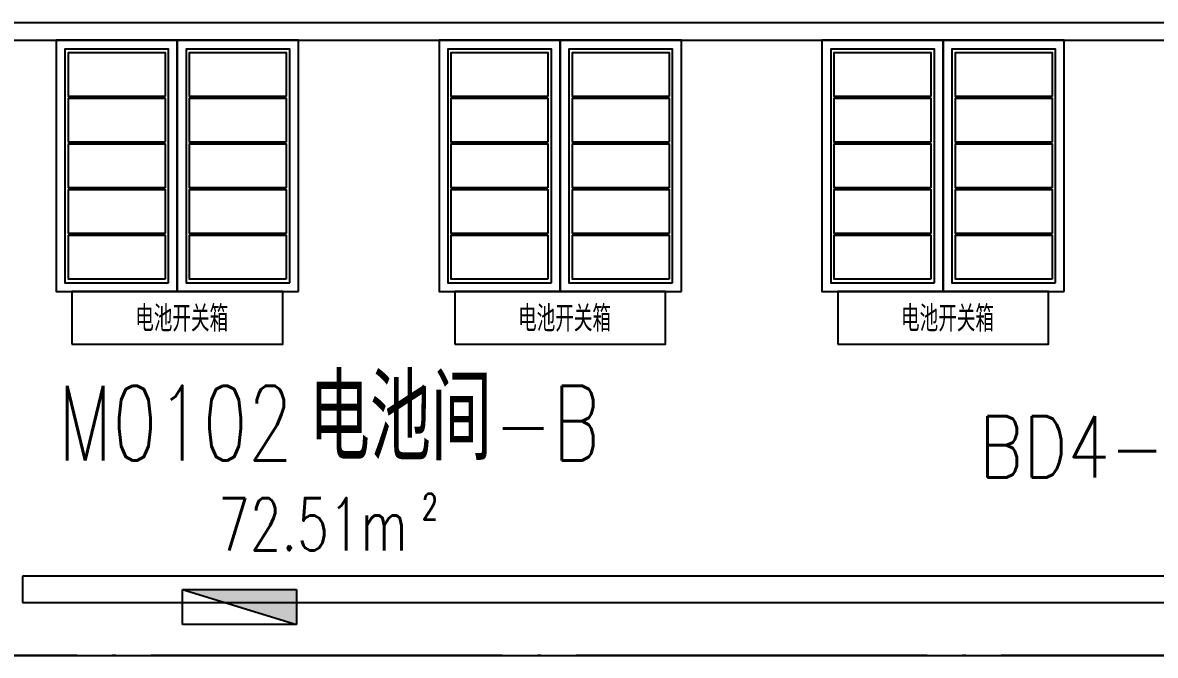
# Model space of a CAD drawing. Extents: x 758840 to 1108724, y -102573 to 143521.
# Drawn here: x 883163 to 889611, y 73938 to 77538 of the extents above; entities that cross this region are included whole.
import ezdxf

# ---------------------------------------------------------------- set-up
doc = ezdxf.new("R2010")
doc.units = 0
doc.header["$LTSCALE"] = 1000
doc.header["$MEASUREMENT"] = 0
doc.linetypes.add('CENTER', pattern=[2, 1.25, -0.25, 0.25, -0.25])
doc.linetypes.add('DOTE', pattern=[2.42, 2, -0.2, 0.02, -0.2])
for name, color, linetype in [('01-房间正式编号', 1, 'Continuous'), ('02电气-设备', 255, 'Continuous'), ('DOTE', 8, 'DOTE'), ('DUCT-新风管立管', 7, 'Continuous'), ('EQUIP_消火栓', 7, 'Continuous'), ('SPACE', 7, 'Continuous'), ('WALL-MOVE', 6, 'Continuous')]:
    doc.layers.add(name, color=color, linetype=linetype)
doc.styles.add('_TCH_SPACE', font='SIMPLEX', dxfattribs={"bigfont": 'GBCBIG'})
doc.styles.get("Standard").update_dxf_attribs({"font": 'gbenor.shx', "bigfont": 'gbcbig.shx'})
doc.styles.add('平面图B$0$HZ', font='romans.shx', dxfattribs={"width": 0.8, "bigfont": 'gbcbig.shx'})

# ---------------------------------------------------------------- blocks, each defined once
blk = doc.blocks.new('*U426')
at = {"layer": 'DUCT-新风管立管', "color": 5, "ltscale": 5}
blk.add_lwpolyline([(-125, 275), (-125, -275), (125, -275), (125, 275)], close=True, dxfattribs=at)
blk = doc.blocks.new('*U427')
at = {"layer": '02电气-设备', "color": 0, "linetype": 'ByBlock', "lineweight": -2, "transparency": 16777216}
for p in [(0, 0), (260, 0), (520, 0), (780, 0), (1040, 0)]:
    blk.add_blockref('*U426', p, dxfattribs=at)
blk = doc.blocks.new('*U428')
at = {"layer": 'DUCT-新风管立管', "color": 5, "ltscale": 5}
blk.add_lwpolyline([(-125, 275), (-125, -275), (125, -275), (125, 275)], close=True, dxfattribs=at)
blk = doc.blocks.new('*U429')
at = {"layer": '02电气-设备', "color": 0, "linetype": 'ByBlock', "lineweight": -2, "transparency": 16777216}
for p in [(0, 0), (260, 0), (520, 0), (780, 0), (1040, 0)]:
    blk.add_blockref('*U428', p, dxfattribs=at)
blk = doc.blocks.new('*U430')
at = {"layer": 'DUCT-新风管立管', "color": 5, "ltscale": 5}
blk.add_lwpolyline([(-125, 275), (-125, -275), (125, -275), (125, 275)], close=True, dxfattribs=at)
blk = doc.blocks.new('*U431')
at = {"layer": '02电气-设备', "color": 0, "linetype": 'ByBlock', "lineweight": -2, "transparency": 16777216}
for p in [(0, 0), (260, 0), (520, 0), (780, 0), (1040, 0)]:
    blk.add_blockref('*U430', p, dxfattribs=at)
blk = doc.blocks.new('*U432')
at = {"layer": 'DUCT-新风管立管', "color": 5, "ltscale": 5}
blk.add_lwpolyline([(-125, 275), (-125, -275), (125, -275), (125, 275)], close=True, dxfattribs=at)
blk = doc.blocks.new('*U433')
at = {"layer": '02电气-设备', "color": 0, "linetype": 'ByBlock', "lineweight": -2, "transparency": 16777216}
for p in [(0, 0), (260, 0), (520, 0), (780, 0), (1040, 0)]:
    blk.add_blockref('*U432', p, dxfattribs=at)
blk = doc.blocks.new('*U434')
at = {"layer": 'DUCT-新风管立管', "color": 5, "ltscale": 5}
blk.add_lwpolyline([(-125, 275), (-125, -275), (125, -275), (125, 275)], close=True, dxfattribs=at)
blk = doc.blocks.new('*U435')
at = {"layer": '02电气-设备', "color": 0, "linetype": 'ByBlock', "lineweight": -2, "transparency": 16777216}
for p in [(0, 0), (260, 0), (520, 0), (780, 0), (1040, 0)]:
    blk.add_blockref('*U434', p, dxfattribs=at)
blk = doc.blocks.new('*U436')
at = {"layer": 'DUCT-新风管立管', "color": 5, "ltscale": 5}
blk.add_lwpolyline([(-125, 275), (-125, -275), (125, -275), (125, 275)], close=True, dxfattribs=at)
blk = doc.blocks.new('*U437')
at = {"layer": '02电气-设备', "color": 0, "linetype": 'ByBlock', "lineweight": -2, "transparency": 16777216}
for p in [(0, 0), (260, 0), (520, 0), (780, 0), (1040, 0)]:
    blk.add_blockref('*U436', p, dxfattribs=at)
blk = doc.blocks.new('$TwtSys$00000434')
for p, q in [((-0.5, 0.5), (-0.5, -0.5)), ((-0.5, -0.5), (0.5, 0.5)), ((0.5, 0.5), (-0.5, 0.5)), ((0.5, -0.5), (0.5, 0.5)), ((-0.5, -0.5), (0.5, -0.5))]:
    blk.add_line(p, q)
blk.add_solid([(0.5, -0.5), (0.5, 0.5), (-0.5, -0.5)])
blk = doc.blocks.new('消火栓-半栋')
at = {"layer": 'EQUIP_消火栓', "linetype": 'CENTER', "xscale": -650, "yscale": 200, "zscale": 650, "rotation": 180}
blk.add_blockref('$TwtSys$00000434', (95263.9, 30475), dxfattribs=at)

msp = doc.modelspace()

# ---------------------------------------------------------------- linework, layer by layer
at = {"layer": '02电气-设备', "color": 3, "ltscale": 5}
for points in [[(884043.02, 76007.52), (884043.02, 77437.52), (883353.02, 77437.52), (883353.02, 76007.52)], [(883993.02, 76057.52), (883993.02, 77387.52), (883403.02, 77387.52), (883403.02, 76057.52)], [(884733.02, 76007.52), (884733.02, 77437.52), (884043.02, 77437.52), (884043.02, 76007.52)], [(884683.02, 76057.52), (884683.02, 77387.52), (884093.02, 77387.52), (884093.02, 76057.52)], [(886223.02, 76007.52), (886223.02, 77437.52), (885533.02, 77437.52), (885533.02, 76007.52)], [(886173.02, 76057.52), (886173.02, 77387.52), (885583.02, 77387.52), (885583.02, 76057.52)], [(886913.02, 76007.52), (886913.02, 77437.52), (886223.02, 77437.52), (886223.02, 76007.52)], [(886863.02, 76057.52), (886863.02, 77387.52), (886273.02, 77387.52), (886273.02, 76057.52)], [(888403.02, 76007.52), (888403.02, 77437.52), (887713.02, 77437.52), (887713.02, 76007.52)], [(888353.02, 76057.52), (888353.02, 77387.52), (887763.02, 77387.52), (887763.02, 76057.52)], [(889093.02, 76007.52), (889093.02, 77437.52), (888403.02, 77437.52), (888403.02, 76007.52)], [(889043.02, 76057.52), (889043.02, 77387.52), (888453.02, 77387.52), (888453.02, 76057.52)]]:
    msp.add_lwpolyline(points, close=True, dxfattribs=at)
at = {"layer": '02电气-设备', "color": 5, "ltscale": 5}
for points in [[(883443.02, 75707.52), (884643.02, 75707.52), (884643.02, 76007.52), (883443.02, 76007.52)], [(885623.02, 75707.52), (886823.02, 75707.52), (886823.02, 76007.52), (885623.02, 76007.52)], [(887803.02, 75707.52), (889003.02, 75707.52), (889003.02, 76007.52), (887803.02, 76007.52)]]:
    msp.add_lwpolyline(points, close=True, dxfattribs=at)
at = {"layer": 'DOTE'}
for p, q in [((771533.02, 73937.52), (914933.02, 73937.52)), ((914933.02, 73937.52), (771533.02, 73937.52)), ((914933.02, 73937.52), (775066.25, 73937.52)), ((775066.25, 73937.52), (914933.02, 73937.52))]:
    msp.add_line(p, q, dxfattribs=at)
at = {"layer": 'WALL-MOVE', "color": 2}
for p, q in [((874263.02, 77537.52), (898188.06, 77537.52)), ((874338.02, 77437.52), (898113.06, 77437.52))]:
    msp.add_line(p, q, dxfattribs=at)
at = {"layer": 'WALL-MOVE'}
for p, q in [((898113.06, 74387.5), (883162.57, 74387.5)), ((883162.57, 74387.5), (883162.57, 74237.5)), ((883162.57, 74237.5), (898188.06, 74237.5))]:
    msp.add_line(p, q, dxfattribs=at)

# ---------------------------------------------------------------- block references
msp.add_blockref('消火栓-半栋', (789133.02, 43737.52))
at = {"layer": '02电气-设备', "color": 3, "xscale": -1, "rotation": 270}
for name, p in [('*U427', (883698.02, 76202.52)), ('*U429', (884388.02, 76202.52)), ('*U431', (885878.02, 76202.52)), ('*U433', (886568.02, 76202.52)), ('*U435', (888058.02, 76202.52)), ('*U437', (888748.02, 76202.52))]:
    msp.add_blockref(name, p, dxfattribs=at)

# ---------------------------------------------------------------- texts
at = {"layer": '01-房间正式编号', "color": 1, "style": '平面图B$0$HZ', "width": 0.8}
msp.add_text('BD4-B102-B', height=350, dxfattribs=at).set_placement((888607.15, 74949.34))
at = {"layer": '02电气-设备', "color": 3, "ltscale": 5}
for p in [(883803.3, 75779.88), (885983.3, 75779.88), (888163.3, 75779.88)]:
    msp.add_text('电池开关箱', height=147, dxfattribs=at).set_placement(p)
at = {"layer": 'SPACE', "color": 5, "style": '_TCH_SPACE'}
msp.add_text('电池间', height=482.27, dxfattribs=at).set_placement((884792.58, 75046.43))
at = {"layer": 'SPACE', "color": 5, "style": '_TCH_SPACE', "width": 0.705882}
for s, height, p in [('M0102', 425, (883364.01, 75046.43)), ('-B', 425, (885845.77, 75046.43)), ('72.51m', 297.5, (884275.61, 74534.55)), ('2', 148.75, (885435.61, 74709.55))]:
    msp.add_text(s, height=height, dxfattribs=at).set_placement(p)

doc.saveas('drawing.dxf')
